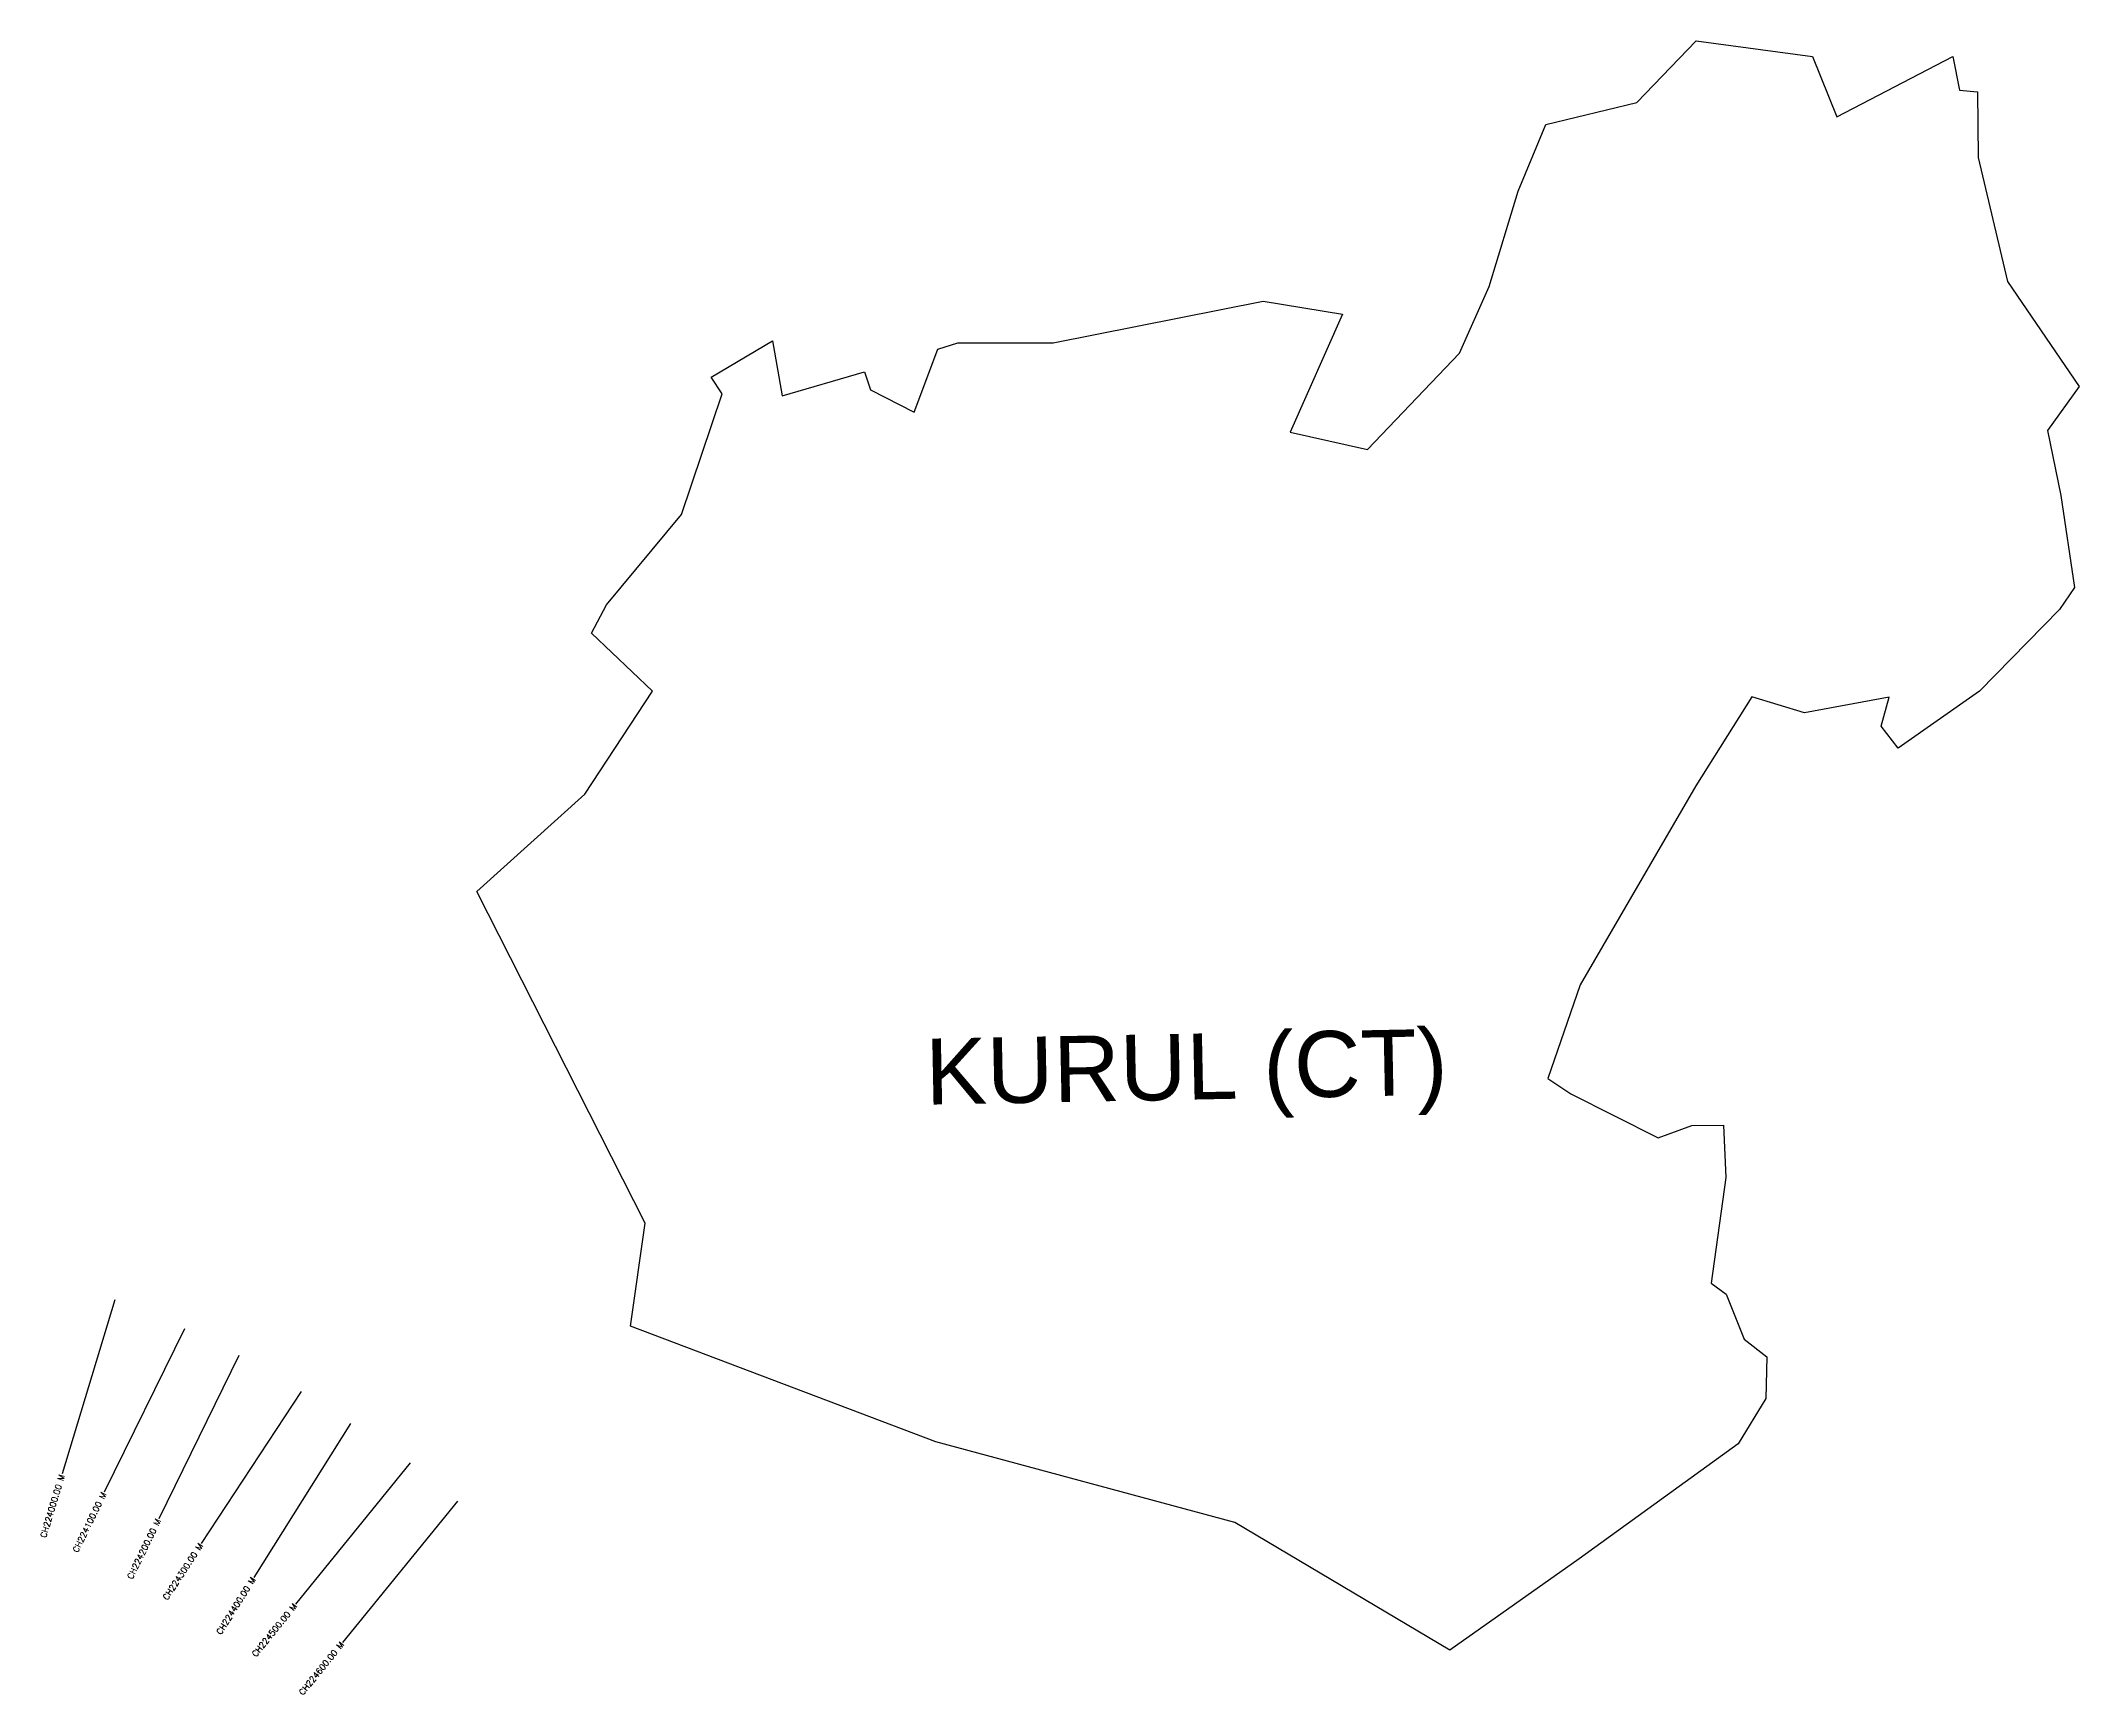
# Model space of a CAD drawing. Header units: metres. Extents: x 276019 to 279380, y 2061589 to 2064315.
import ezdxf
from ezdxf.enums import TextEntityAlignment as Align

# ---------------------------------------------------------------- set-up
doc = ezdxf.new("R2010")
doc.units = ezdxf.units.M
doc.header["$MEASUREMENT"] = 0
for name, color, linetype in [('CS', 134, 'Continuous'), ('CSMark', 6, 'Continuous'), ('village', 3, 'Continuous'), ('VILLAGE NAME', 250, 'Continuous')]:
    doc.layers.add(name, color=color, linetype=linetype)
doc.styles.get("Standard").update_dxf_attribs({"font": 'simplex.shx'})

msp = doc.modelspace()

# ---------------------------------------------------------------- linework, layer by layer
at = {"color": 6, "flags": 128}
msp.add_lwpolyline([(277124.4, 2063760.8), (277225.8, 2063820.9)], dxfattribs=at)
at = {"layer": 'CS'}
for p, q in [((276141.7, 2062239.3), (276054.7, 2061952.2)), ((276256.1, 2062191.6), (276124.1, 2061922.2)), ((276345.9, 2062147.6), (276213.9, 2061878.2)), ((276448.5, 2062088.3), (276283.9, 2061837.5)), ((276529.9, 2062035.6), (276370.5, 2061781.5)), ((276628.5, 2061970.4), (276439.3, 2061737.6)), ((276706.1, 2061907.3), (276516.9, 2061674.5))]:
    msp.add_line(p, q, dxfattribs=at)
at = {"layer": 'village', "color": 6}
for points in [[(277225.8, 2063820.9, 0), (277241.6, 2063730.2, 0), (277377.3, 2063769.5, 0), (277387.3, 2063739.8, 0), (277458.9, 2063703.1, 0), (277498.1, 2063806.9, 0), (277531.2, 2063817.4, 0), (277688, 2063817.2, 0), (278034.6, 2063886, 0), (278165.1, 2063864.7, 0), (278078.9, 2063669.8, 0), (278206.4, 2063641.4, 0), (278358.2, 2063800.3, 0), (278407.1, 2063910.1, 0), (278455, 2064067.5, 0), (278500.5, 2064177.2, 0), (278650.5, 2064213.6, 0), (278748.3, 2064315.4, 0), (278939.7, 2064289.6, 0), (278980, 2064189.9, 0), (279171.4, 2064289.7, 0), (279182.1, 2064234.1, 0), (279212.1, 2064231.1, 0), (279213, 2064122.9, 0), (279261.4, 2063918.7, 0), (279379.7, 2063745.5, 0), (279327.4, 2063672.7, 0), (279349.3, 2063565.7, 0), (279372, 2063414.1, 0), (279347.1, 2063377.7, 0), (279215, 2063242.7, 0), (279081.3, 2063148.8, 0), (279053.4, 2063185.1, 0), (279066.2, 2063233, 0)], [(279066.2, 2063233, 0), (278926.7, 2063207.3, 0), (278839.7, 2063233.7, 0), (278747.4, 2063087.1, 0), (278556.9, 2062759, 0), (278503.7, 2062604.5, 0), (278541.7, 2062579, 0), (278685.8, 2062506.4, 0), (278741.1, 2062526.9, 0), (278793.5, 2062527.6, 0), (278796.9, 2062441.2, 0), (278772.7, 2062266.8, 0), (278797.6, 2062248.9, 0), (278827.4, 2062174.4, 0), (278864.7, 2062145.5, 0), (278863.2, 2062076.5, 0), (278817.2, 2062001.9, 0), (278555.5, 2061812.3, 0), (278341.9, 2061661.9, 0), (277987.5, 2061872.3, 0), (277494.9, 2062005.4, 0), (276991.3, 2062195.7, 0), (277015.4, 2062365.6, 0), (276738, 2062912.5, 0), (276916.2, 2063073.2, 0), (277027.5, 2063243.2, 0), (276927, 2063338.4, 0), (276951.9, 2063385.2, 0), (277075.3, 2063534.4, 0), (277142.4, 2063733.2, 0), (277124.4, 2063760.8, 0)]]:
    msp.add_polyline3d(points, dxfattribs=at)

# ---------------------------------------------------------------- texts
at = {"layer": 'CSMark'}
for s, rotation, p in [('CH224000.00 M', 73.1412, (276054.4, 2061951.2)), ('CH224100.00 M', 63.897, (276123.6, 2061921.3)), ('CH224200.00 M', 63.897, (276213.4, 2061877.3)), ('CH224300.00 M', 56.7272, (276283.4, 2061836.6)), ('CH224400.00 M', 57.8905, (276369.9, 2061780.7)), ('CH224500.00 M', 50.8995, (276438.6, 2061736.8)), ('CH224600.00 M', 50.8995, (276516.2, 2061673.7))]:
    msp.add_text(s, height=10, rotation=rotation, dxfattribs=at).set_placement(p, align=Align.MIDDLE_RIGHT)
at = {"layer": 'VILLAGE NAME', "insert": (277476.5, 2062669.8), "char_height": 108.748, "attachment_point": 1, "rotation": 1.1028}
msp.add_mtext_dynamic_manual_height_columns('{\\fArial|b0|i0|c0|p34;KURUL (CT)}', width=1031.482, gutter_width=543.7, heights=[0], dxfattribs=at)

doc.saveas('drawing.dxf')
